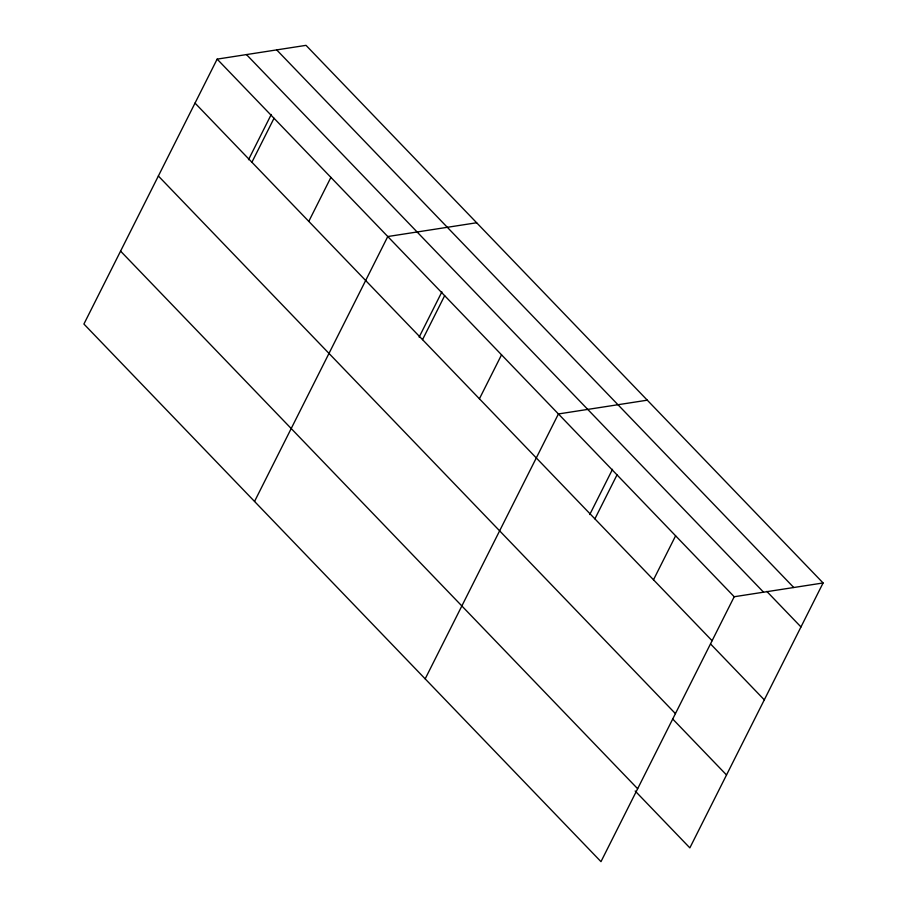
<?xml version="1.0" encoding="UTF-8"?>
<svg xmlns="http://www.w3.org/2000/svg" width="907" height="907" viewBox="0 0 907 907"><rect width="100%" height="100%" fill="white"/><g stroke="black" fill="none" stroke-linecap="round" stroke-linejoin="round"><path stroke-width="1.36" d="M217.147 59.125L83.909 324.037L600.978 861.65L734.216 596.738L823.091 582.963L306.022 45.35L217.147 59.125L734.216 596.738M248.495 159.723L271.261 114.463M251.908 162.24L274.027 118.261M308.788 221.376L330.896 177.398M254.538 501.446L387.777 236.534L476.651 222.759M419.136 337.132L441.89 291.873M422.537 339.649L444.657 295.671M479.418 398.785L501.537 354.818M425.179 678.867L558.417 413.955L647.292 400.18M589.765 514.541L612.52 469.293M594.901 518.849L617.009 474.883M653.494 579.788L675.613 535.81M823.091 582.963L689.853 847.875L635.161 791.006M276.692 49.896L793.761 587.509M766.789 591.398L800.972 626.941M246.477 54.579L763.547 592.192M195.028 103.103L712.097 640.716M710.589 643.993L764.306 699.853M158.362 176.003L675.432 713.628M672.801 719.115L726.518 774.963M120.574 251.126L637.655 788.739"/></g></svg>
